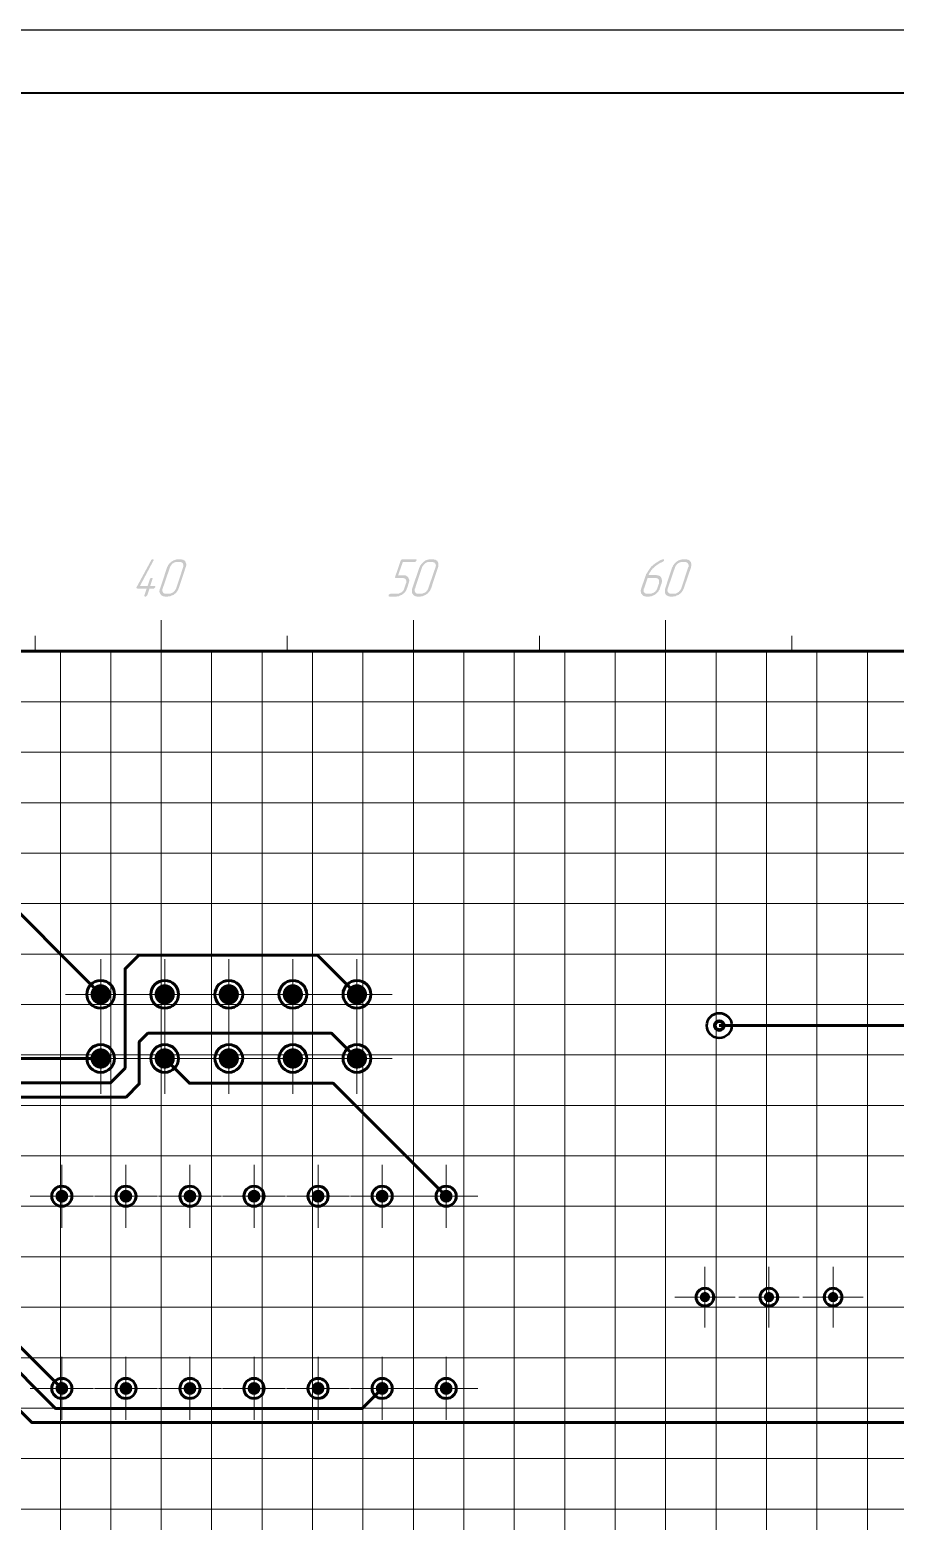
# Model space of a CAD drawing. Extents: x 346 to 4955, y 45 to 639.
# Drawn here: x 1688 to 1756.4, y 521 to 638.8 of the extents above; entities that cross this region are included whole.
import ezdxf

# ---------------------------------------------------------------- set-up
doc = ezdxf.new("R2010")
doc.units = 0
doc.header["$MEASUREMENT"] = 0
for name, color, linetype in [('KONTUR', 7, 'CONTINUOUS'), ('PDF _Геометрия', 7, 'CONTINUOUS'), ('PDF _Сплошная заливка', 7, 'CONTINUOUS')]:
    doc.layers.add(name, color=color, linetype=linetype)
doc.layers.add('Основная', color=7, linetype='CONTINUOUS', lineweight=40)

msp = doc.modelspace()

# ---------------------------------------------------------------- hatches: boundary and pattern name
at = {"layer": 'PDF _Сплошная заливка', "transparency": 33554559}
for points in [[(1697.781, 596.964), (1697.781, 596.939), (1697.806, 596.939), (1697.806, 596.913), (1697.806, 596.863), (1697.781, 596.863), (1697.781, 596.863), (1696.718, 594.863), (1697.325, 594.863), (1697.502, 595.394), (1697.502, 595.394), (1697.502, 595.42), (1697.528, 595.445), (1697.528, 595.445), (1697.553, 595.47), (1697.578, 595.496), (1697.603, 595.496), (1697.654, 595.496), (1697.654, 595.496), (1697.679, 595.496), (1697.705, 595.496), (1697.705, 595.47), (1697.73, 595.47), (1697.73, 595.445), (1697.705, 595.394), (1697.528, 594.863), (1697.856, 594.863), (1697.907, 594.863), (1697.907, 594.837), (1697.932, 594.837), (1697.932, 594.812), (1697.932, 594.761), (1697.932, 594.761), (1697.907, 594.761), (1697.882, 594.711), (1697.882, 594.711), (1697.856, 594.685), (1697.806, 594.66), (1697.781, 594.66), (1697.477, 594.66), (1697.3, 594.129), (1697.3, 594.129), (1697.274, 594.129), (1697.274, 594.103), (1697.249, 594.078), (1697.249, 594.078), (1697.224, 594.053), (1697.173, 594.027), (1697.148, 594.027), (1697.123, 594.027), (1697.097, 594.053), (1697.072, 594.053), (1697.072, 594.078), (1697.072, 594.103), (1697.072, 594.129), (1697.249, 594.66), (1696.515, 594.66), (1696.465, 594.685), (1696.465, 594.685), (1696.439, 594.711), (1696.439, 594.736), (1696.439, 594.761), (1696.465, 594.761), (1696.465, 594.787), (1697.603, 596.888), (1697.603, 596.888), (1697.603, 596.913), (1697.629, 596.939), (1697.679, 596.964), (1697.705, 596.964), (1697.73, 596.964), (1697.73, 596.964)], [(1718.558, 596.964), (1718.558, 596.939), (1718.584, 596.939), (1718.584, 596.913), (1718.558, 596.863), (1718.558, 596.863), (1718.558, 596.863), (1718.533, 596.812), (1718.508, 596.812), (1718.482, 596.787), (1718.457, 596.761), (1718.432, 596.761), (1717.495, 596.761), (1717.116, 595.698), (1717.571, 595.698), (1717.597, 595.698), (1717.622, 595.698), (1717.698, 595.698), (1717.748, 595.673), (1717.824, 595.622), (1717.875, 595.597), (1717.926, 595.521), (1717.926, 595.521), (1717.951, 595.496), (1717.951, 595.47), (1717.976, 595.394), (1718.002, 595.344), (1718.002, 595.268), (1717.976, 595.166), (1717.976, 595.141), (1717.951, 595.091), (1717.824, 594.66), (1717.824, 594.66), (1717.824, 594.66), (1717.799, 594.635), (1717.799, 594.61), (1717.774, 594.559), (1717.748, 594.508), (1717.698, 594.432), (1717.647, 594.356), (1717.571, 594.28), (1717.47, 594.23), (1717.47, 594.23), (1717.47, 594.204), (1717.445, 594.204), (1717.445, 594.179), (1717.394, 594.154), (1717.318, 594.129), (1717.242, 594.103), (1717.166, 594.053), (1717.065, 594.053), (1716.964, 594.027), (1716.432, 594.027), (1716.407, 594.053), (1716.382, 594.053), (1716.382, 594.078), (1716.382, 594.103), (1716.382, 594.129), (1716.382, 594.154), (1716.382, 594.154), (1716.382, 594.179), (1716.407, 594.204), (1716.432, 594.204), (1716.458, 594.23), (1716.483, 594.23), (1716.534, 594.255), (1717.09, 594.255), (1717.116, 594.255), (1717.166, 594.255), (1717.217, 594.28), (1717.268, 594.306), (1717.318, 594.331), (1717.394, 594.356), (1717.394, 594.382), (1717.419, 594.382), (1717.445, 594.407), (1717.47, 594.458), (1717.521, 594.508), (1717.546, 594.534), (1717.597, 594.61), (1717.597, 594.66), (1717.748, 595.091), (1717.748, 595.091), (1717.774, 595.116), (1717.774, 595.141), (1717.774, 595.192), (1717.774, 595.217), (1717.774, 595.268), (1717.748, 595.318), (1717.723, 595.369), (1717.723, 595.394), (1717.723, 595.394), (1717.698, 595.42), (1717.673, 595.445), (1717.622, 595.47), (1717.597, 595.47), (1717.546, 595.496), (1717.47, 595.496), (1716.939, 595.496), (1716.888, 595.521), (1716.888, 595.521), (1716.863, 595.546), (1716.863, 595.572), (1716.888, 595.597), (1717.318, 596.863), (1717.318, 596.888), (1717.318, 596.888), (1717.344, 596.913), (1717.369, 596.939), (1717.394, 596.964), (1717.419, 596.964), (1717.445, 596.964), (1718.508, 596.964)], [(1693.618, 562.592), (1693.618, 563.396), (1693.41, 563.369), (1693.216, 563.288), (1693.049, 563.16), (1692.921, 562.994), (1692.841, 562.8), (1692.814, 562.592)], [(1693.618, 562.592), (1694.422, 562.592), (1694.394, 562.8), (1694.314, 562.994), (1694.186, 563.16), (1694.02, 563.288), (1693.826, 563.369), (1693.618, 563.396)], [(1698.68, 562.592), (1698.68, 563.396), (1698.471, 563.369), (1698.277, 563.288), (1698.111, 563.16), (1697.983, 562.994), (1697.903, 562.8), (1697.875, 562.592)], [(1698.68, 562.592), (1699.483, 562.592), (1699.456, 562.8), (1699.376, 562.994), (1699.248, 563.16), (1699.081, 563.288), (1698.888, 563.369), (1698.68, 563.396)], [(1703.741, 562.592), (1703.741, 563.396), (1703.533, 563.369), (1703.339, 563.288), (1703.172, 563.16), (1703.045, 562.994), (1702.964, 562.8), (1702.937, 562.592)], [(1703.741, 562.592), (1704.545, 562.592), (1704.517, 562.8), (1704.437, 562.994), (1704.31, 563.16), (1704.143, 563.288), (1703.949, 563.369), (1703.741, 563.396)], [(1708.803, 562.592), (1708.803, 563.396), (1708.594, 563.369), (1708.401, 563.288), (1708.234, 563.16), (1708.106, 562.994), (1708.026, 562.8), (1707.999, 562.592)], [(1708.803, 562.592), (1709.606, 562.592), (1709.579, 562.8), (1709.499, 562.994), (1709.371, 563.16), (1709.205, 563.288), (1709.011, 563.369), (1708.803, 563.396)], [(1713.864, 562.592), (1713.864, 563.396), (1713.656, 563.369), (1713.462, 563.288), (1713.296, 563.16), (1713.168, 562.994), (1713.087, 562.8), (1713.06, 562.592)], [(1713.864, 562.592), (1714.668, 562.592), (1714.641, 562.8), (1714.56, 562.994), (1714.433, 563.16), (1714.266, 563.288), (1714.072, 563.369), (1713.864, 563.396)], [(1693.618, 557.529), (1693.618, 558.333), (1693.41, 558.305), (1693.216, 558.225), (1693.049, 558.097), (1692.921, 557.931), (1692.841, 557.737), (1692.814, 557.529)], [(1693.618, 557.529), (1694.422, 557.529), (1694.394, 557.737), (1694.314, 557.931), (1694.186, 558.097), (1694.02, 558.225), (1693.826, 558.305), (1693.618, 558.333)], [(1698.68, 557.529), (1698.68, 558.333), (1698.471, 558.305), (1698.277, 558.225), (1698.111, 558.097), (1697.983, 557.931), (1697.903, 557.737), (1697.875, 557.529)], [(1698.68, 557.529), (1699.483, 557.529), (1699.456, 557.737), (1699.376, 557.931), (1699.248, 558.097), (1699.081, 558.225), (1698.888, 558.305), (1698.68, 558.333)], [(1703.741, 557.529), (1703.741, 558.333), (1703.533, 558.305), (1703.339, 558.225), (1703.172, 558.097), (1703.045, 557.931), (1702.964, 557.737), (1702.937, 557.529)], [(1703.741, 557.529), (1704.545, 557.529), (1704.517, 557.737), (1704.437, 557.931), (1704.31, 558.097), (1704.143, 558.225), (1703.949, 558.305), (1703.741, 558.333)], [(1708.803, 557.529), (1708.803, 558.333), (1708.594, 558.305), (1708.401, 558.225), (1708.234, 558.097), (1708.106, 557.931), (1708.026, 557.737), (1707.999, 557.529)], [(1708.803, 557.529), (1709.606, 557.529), (1709.579, 557.737), (1709.499, 557.931), (1709.371, 558.097), (1709.205, 558.225), (1709.011, 558.305), (1708.803, 558.333)], [(1713.864, 557.529), (1713.864, 558.333), (1713.656, 558.305), (1713.462, 558.225), (1713.296, 558.097), (1713.168, 557.931), (1713.087, 557.737), (1713.06, 557.529)], [(1713.864, 557.529), (1714.668, 557.529), (1714.641, 557.737), (1714.56, 557.931), (1714.433, 558.097), (1714.266, 558.225), (1714.072, 558.305), (1713.864, 558.333)], [(1690.549, 546.645), (1690.041, 546.645), (1690.08, 546.451), (1690.19, 546.286), (1690.354, 546.175), (1690.549, 546.137)], [(1690.549, 546.645), (1690.549, 546.137), (1690.743, 546.175), (1690.908, 546.286), (1691.018, 546.451), (1691.057, 546.645)], [(1695.611, 546.645), (1695.102, 546.645), (1695.141, 546.451), (1695.251, 546.286), (1695.416, 546.175), (1695.611, 546.137)], [(1695.611, 546.645), (1695.611, 546.137), (1695.805, 546.175), (1695.97, 546.286), (1696.08, 546.451), (1696.118, 546.645)], [(1700.672, 546.645), (1700.164, 546.645), (1700.203, 546.451), (1700.313, 546.286), (1700.478, 546.175), (1700.672, 546.137)], [(1700.672, 546.645), (1700.672, 546.137), (1700.867, 546.175), (1701.031, 546.286), (1701.141, 546.451), (1701.18, 546.645)], [(1705.734, 546.645), (1705.226, 546.645), (1705.264, 546.451), (1705.374, 546.286), (1705.539, 546.175), (1705.734, 546.137)], [(1705.734, 546.645), (1705.734, 546.137), (1705.928, 546.175), (1706.093, 546.286), (1706.203, 546.451), (1706.241, 546.645)], [(1710.795, 546.645), (1710.287, 546.645), (1710.326, 546.451), (1710.436, 546.286), (1710.601, 546.175), (1710.795, 546.137)], [(1710.795, 546.645), (1710.795, 546.137), (1710.99, 546.175), (1711.154, 546.286), (1711.265, 546.451), (1711.303, 546.645)], [(1715.857, 546.645), (1715.349, 546.645), (1715.387, 546.451), (1715.498, 546.286), (1715.662, 546.175), (1715.857, 546.137)], [(1715.857, 546.645), (1715.857, 546.137), (1716.051, 546.175), (1716.216, 546.286), (1716.326, 546.451), (1716.365, 546.645)], [(1720.918, 546.645), (1720.41, 546.645), (1720.449, 546.451), (1720.559, 546.286), (1720.724, 546.175), (1720.918, 546.137)], [(1720.918, 546.645), (1720.918, 546.137), (1721.113, 546.175), (1721.278, 546.286), (1721.388, 546.451), (1721.426, 546.645)], [(1741.364, 538.672), (1740.958, 538.672), (1740.989, 538.516), (1741.077, 538.384), (1741.209, 538.296), (1741.364, 538.265)], [(1746.425, 538.672), (1746.019, 538.672), (1746.05, 538.516), (1746.138, 538.384), (1746.27, 538.296), (1746.425, 538.265)], [(1751.487, 538.672), (1751.081, 538.672), (1751.112, 538.516), (1751.2, 538.384), (1751.332, 538.296), (1751.487, 538.265)], [(1690.549, 531.456), (1690.041, 531.456), (1690.08, 531.261), (1690.19, 531.096), (1690.354, 530.986), (1690.549, 530.948)], [(1690.549, 531.456), (1690.549, 530.948), (1690.743, 530.986), (1690.908, 531.096), (1691.018, 531.261), (1691.057, 531.456)], [(1695.611, 531.456), (1695.102, 531.456), (1695.141, 531.261), (1695.251, 531.096), (1695.416, 530.986), (1695.611, 530.948)], [(1695.611, 531.456), (1695.611, 530.948), (1695.805, 530.986), (1695.97, 531.096), (1696.08, 531.261), (1696.118, 531.456)], [(1700.672, 531.456), (1700.164, 531.456), (1700.203, 531.261), (1700.313, 531.096), (1700.478, 530.986), (1700.672, 530.948)], [(1700.672, 531.456), (1700.672, 530.948), (1700.867, 530.986), (1701.031, 531.096), (1701.141, 531.261), (1701.18, 531.456)], [(1705.734, 531.456), (1705.226, 531.456), (1705.264, 531.261), (1705.374, 531.096), (1705.539, 530.986), (1705.734, 530.948)], [(1705.734, 531.456), (1705.734, 530.948), (1705.928, 530.986), (1706.093, 531.096), (1706.203, 531.261), (1706.241, 531.456)], [(1710.795, 531.456), (1710.287, 531.456), (1710.326, 531.261), (1710.436, 531.096), (1710.601, 530.986), (1710.795, 530.948)], [(1710.795, 531.456), (1710.795, 530.948), (1710.99, 530.986), (1711.154, 531.096), (1711.265, 531.261), (1711.303, 531.456)], [(1715.857, 531.456), (1715.349, 531.456), (1715.387, 531.261), (1715.498, 531.096), (1715.662, 530.986), (1715.857, 530.948)], [(1715.857, 531.456), (1715.857, 530.948), (1716.051, 530.986), (1716.216, 531.096), (1716.326, 531.261), (1716.365, 531.456)], [(1720.918, 531.456), (1720.41, 531.456), (1720.449, 531.261), (1720.559, 531.096), (1720.724, 530.986), (1720.918, 530.948)], [(1720.918, 531.456), (1720.918, 530.948), (1721.113, 530.986), (1721.278, 531.096), (1721.388, 531.261), (1721.426, 531.456)]]:
    msp.add_hatch(color=256, dxfattribs=at).paths.add_polyline_path(points)
h = msp.add_hatch(color=256, dxfattribs=at)
h.paths.add_polyline_path([(1699.856, 596.761), (1699.628, 596.761), (1699.577, 596.761), (1699.552, 596.761), (1699.476, 596.736), (1699.426, 596.711), (1699.375, 596.685), (1699.299, 596.635), (1699.299, 596.635), (1699.274, 596.635), (1699.248, 596.584), (1699.223, 596.559), (1699.198, 596.508), (1699.147, 596.458), (1699.122, 596.407), (1699.097, 596.356), (1698.515, 594.66), (1698.515, 594.66), (1698.515, 594.635), (1698.489, 594.61), (1698.489, 594.559), (1698.489, 594.508), (1698.489, 594.458), (1698.515, 594.407), (1698.54, 594.356), (1698.54, 594.356), (1698.54, 594.356), (1698.565, 594.331), (1698.59, 594.306), (1698.641, 594.28), (1698.692, 594.255), (1698.742, 594.255), (1698.793, 594.255), (1699.021, 594.255), (1699.071, 594.255), (1699.122, 594.255), (1699.172, 594.28), (1699.223, 594.306), (1699.274, 594.331), (1699.35, 594.356), (1699.35, 594.382), (1699.375, 594.382), (1699.4, 594.407), (1699.426, 594.458), (1699.476, 594.508), (1699.502, 594.534), (1699.552, 594.61), (1699.577, 594.66), (1700.134, 596.356), (1700.134, 596.356), (1700.159, 596.382), (1700.159, 596.407), (1700.159, 596.458), (1700.159, 596.483), (1700.159, 596.534), (1700.134, 596.584), (1700.109, 596.635), (1700.109, 596.66), (1700.109, 596.66), (1700.084, 596.685), (1700.058, 596.711), (1700.008, 596.736), (1699.982, 596.736), (1699.932, 596.761)], flags=0)
h.paths.add_polyline_path([(1699.982, 596.964), (1700.008, 596.964), (1700.084, 596.939), (1700.134, 596.939), (1700.21, 596.888), (1700.261, 596.863), (1700.311, 596.787), (1700.311, 596.787), (1700.337, 596.761), (1700.337, 596.711), (1700.362, 596.66), (1700.387, 596.609), (1700.387, 596.534), (1700.362, 596.432), (1700.362, 596.407), (1700.337, 596.356), (1699.78, 594.66), (1699.78, 594.66), (1699.78, 594.66), (1699.755, 594.635), (1699.755, 594.61), (1699.729, 594.559), (1699.704, 594.508), (1699.653, 594.432), (1699.603, 594.356), (1699.527, 594.28), (1699.451, 594.23), (1699.426, 594.23), (1699.426, 594.204), (1699.426, 594.204), (1699.4, 594.179), (1699.35, 594.154), (1699.274, 594.129), (1699.198, 594.103), (1699.122, 594.053), (1699.021, 594.053), (1698.919, 594.027), (1698.717, 594.027), (1698.692, 594.027), (1698.641, 594.053), (1698.565, 594.053), (1698.515, 594.078), (1698.464, 594.103), (1698.388, 594.154), (1698.337, 594.23), (1698.337, 594.23), (1698.312, 594.255), (1698.312, 594.28), (1698.287, 594.331), (1698.261, 594.407), (1698.261, 594.483), (1698.287, 594.559), (1698.287, 594.61), (1698.312, 594.66), (1698.869, 596.356), (1698.869, 596.356), (1698.869, 596.356), (1698.894, 596.382), (1698.894, 596.382), (1698.919, 596.432), (1698.945, 596.508), (1698.995, 596.559), (1699.046, 596.635), (1699.122, 596.711), (1699.223, 596.787), (1699.223, 596.787), (1699.223, 596.787), (1699.223, 596.812), (1699.248, 596.812), (1699.299, 596.837), (1699.375, 596.888), (1699.451, 596.913), (1699.527, 596.939), (1699.628, 596.964), (1699.729, 596.964), (1699.957, 596.964)], flags=0)
h = msp.add_hatch(color=256, dxfattribs=at)
h.paths.add_polyline_path([(1719.798, 596.761), (1719.545, 596.761), (1719.52, 596.761), (1719.469, 596.761), (1719.419, 596.736), (1719.368, 596.711), (1719.292, 596.685), (1719.242, 596.635), (1719.242, 596.635), (1719.216, 596.635), (1719.191, 596.584), (1719.166, 596.559), (1719.115, 596.508), (1719.09, 596.458), (1719.039, 596.407), (1719.014, 596.356), (1718.457, 594.66), (1718.457, 594.66), (1718.432, 594.635), (1718.432, 594.61), (1718.432, 594.559), (1718.432, 594.508), (1718.432, 594.458), (1718.457, 594.407), (1718.482, 594.356), (1718.482, 594.356), (1718.482, 594.356), (1718.508, 594.331), (1718.533, 594.306), (1718.558, 594.28), (1718.609, 594.255), (1718.66, 594.255), (1718.735, 594.255), (1718.963, 594.255), (1719.014, 594.255), (1719.039, 594.255), (1719.09, 594.28), (1719.14, 594.306), (1719.216, 594.331), (1719.267, 594.356), (1719.292, 594.382), (1719.292, 594.382), (1719.317, 594.407), (1719.368, 594.458), (1719.393, 594.508), (1719.444, 594.534), (1719.469, 594.61), (1719.495, 594.66), (1720.077, 596.356), (1720.077, 596.356), (1720.077, 596.382), (1720.077, 596.407), (1720.102, 596.458), (1720.102, 596.483), (1720.077, 596.534), (1720.077, 596.584), (1720.051, 596.635), (1720.051, 596.66), (1720.026, 596.66), (1720.001, 596.685), (1720.001, 596.711), (1719.95, 596.736), (1719.9, 596.736), (1719.849, 596.761)], flags=0)
h.paths.add_polyline_path([(1719.9, 596.964), (1719.95, 596.964), (1720.001, 596.939), (1720.077, 596.939), (1720.127, 596.888), (1720.203, 596.863), (1720.254, 596.787), (1720.254, 596.787), (1720.254, 596.761), (1720.279, 596.711), (1720.304, 596.66), (1720.304, 596.609), (1720.304, 596.534), (1720.304, 596.432), (1720.304, 596.407), (1720.279, 596.356), (1719.722, 594.66), (1719.722, 594.66), (1719.697, 594.66), (1719.697, 594.635), (1719.697, 594.61), (1719.672, 594.559), (1719.647, 594.508), (1719.596, 594.432), (1719.52, 594.356), (1719.469, 594.28), (1719.368, 594.23), (1719.368, 594.23), (1719.368, 594.204), (1719.343, 594.204), (1719.317, 594.179), (1719.267, 594.154), (1719.216, 594.129), (1719.14, 594.103), (1719.039, 594.053), (1718.963, 594.053), (1718.862, 594.027), (1718.634, 594.027), (1718.609, 594.027), (1718.558, 594.053), (1718.508, 594.053), (1718.457, 594.078), (1718.381, 594.103), (1718.331, 594.154), (1718.28, 594.23), (1718.28, 594.23), (1718.255, 594.255), (1718.229, 594.28), (1718.229, 594.331), (1718.204, 594.407), (1718.204, 594.483), (1718.204, 594.559), (1718.229, 594.61), (1718.229, 594.66), (1718.811, 596.356), (1718.811, 596.356), (1718.811, 596.356), (1718.811, 596.382), (1718.837, 596.382), (1718.837, 596.432), (1718.887, 596.508), (1718.938, 596.559), (1718.989, 596.635), (1719.064, 596.711), (1719.14, 596.787), (1719.14, 596.787), (1719.166, 596.787), (1719.166, 596.812), (1719.191, 596.812), (1719.242, 596.837), (1719.292, 596.888), (1719.368, 596.913), (1719.469, 596.939), (1719.545, 596.964), (1719.647, 596.964)], flags=0)
h = msp.add_hatch(color=256, dxfattribs=at)
h.paths.add_polyline_path([(1737.463, 595.496), (1736.831, 595.496), (1736.552, 594.66), (1736.552, 594.66), (1736.527, 594.635), (1736.527, 594.61), (1736.527, 594.559), (1736.527, 594.508), (1736.527, 594.458), (1736.527, 594.407), (1736.552, 594.356), (1736.578, 594.356), (1736.578, 594.356), (1736.603, 594.331), (1736.628, 594.306), (1736.653, 594.28), (1736.704, 594.255), (1736.755, 594.255), (1736.831, 594.255), (1737.058, 594.255), (1737.084, 594.255), (1737.134, 594.255), (1737.185, 594.28), (1737.235, 594.306), (1737.311, 594.331), (1737.362, 594.356), (1737.362, 594.382), (1737.387, 594.382), (1737.413, 594.407), (1737.463, 594.458), (1737.489, 594.508), (1737.539, 594.534), (1737.565, 594.61), (1737.59, 594.66), (1737.742, 595.091), (1737.742, 595.091), (1737.742, 595.116), (1737.742, 595.141), (1737.742, 595.192), (1737.742, 595.217), (1737.742, 595.268), (1737.742, 595.318), (1737.716, 595.369), (1737.691, 595.394), (1737.691, 595.394), (1737.666, 595.42), (1737.64, 595.445), (1737.615, 595.47), (1737.565, 595.47), (1737.514, 595.496)], flags=0)
h.paths.add_polyline_path([(1738.096, 596.964), (1738.121, 596.964), (1738.121, 596.939), (1738.121, 596.939), (1738.121, 596.913), (1738.121, 596.863), (1738.121, 596.863), (1738.121, 596.837), (1738.071, 596.812), (1738.045, 596.787), (1738.02, 596.761), (1738.02, 596.761), (1737.995, 596.761), (1737.995, 596.761), (1737.969, 596.736), (1737.944, 596.736), (1737.893, 596.711), (1737.868, 596.711), (1737.868, 596.711), (1737.843, 596.685), (1737.843, 596.685), (1737.818, 596.685), (1737.767, 596.66), (1737.742, 596.635), (1737.666, 596.584), (1737.59, 596.534), (1737.489, 596.458), (1737.387, 596.382), (1737.286, 596.28), (1737.286, 596.28), (1737.286, 596.28), (1737.261, 596.255), (1737.235, 596.255), (1737.21, 596.204), (1737.134, 596.128), (1737.084, 596.027), (1737.008, 595.951), (1736.957, 595.825), (1736.906, 595.723), (1737.539, 595.723), (1737.565, 595.698), (1737.615, 595.698), (1737.666, 595.698), (1737.742, 595.673), (1737.792, 595.647), (1737.868, 595.597), (1737.893, 595.521), (1737.919, 595.521), (1737.919, 595.496), (1737.944, 595.47), (1737.944, 595.394), (1737.969, 595.344), (1737.969, 595.268), (1737.969, 595.166), (1737.944, 595.141), (1737.944, 595.091), (1737.792, 594.66), (1737.792, 594.66), (1737.792, 594.66), (1737.792, 594.635), (1737.792, 594.61), (1737.767, 594.559), (1737.716, 594.508), (1737.691, 594.432), (1737.615, 594.356), (1737.539, 594.28), (1737.463, 594.23), (1737.463, 594.23), (1737.463, 594.204), (1737.438, 594.204), (1737.413, 594.179), (1737.362, 594.154), (1737.311, 594.129), (1737.235, 594.103), (1737.134, 594.053), (1737.058, 594.053), (1736.957, 594.027), (1736.729, 594.027), (1736.704, 594.027), (1736.653, 594.053), (1736.603, 594.053), (1736.527, 594.078), (1736.476, 594.103), (1736.426, 594.154), (1736.375, 594.23), (1736.35, 594.23), (1736.35, 594.255), (1736.324, 594.28), (1736.324, 594.331), (1736.299, 594.407), (1736.299, 594.483), (1736.299, 594.559), (1736.324, 594.61), (1736.324, 594.66), (1736.653, 595.597), (1736.653, 595.597), (1736.653, 595.622), (1736.653, 595.647), (1736.679, 595.673), (1736.704, 595.723), (1736.704, 595.749), (1736.729, 595.825), (1736.78, 595.875), (1736.856, 596.002), (1736.932, 596.128), (1737.033, 596.28), (1737.16, 596.432), (1737.185, 596.432), (1737.185, 596.432), (1737.21, 596.458), (1737.235, 596.483), (1737.261, 596.508), (1737.311, 596.559), (1737.362, 596.584), (1737.413, 596.635), (1737.489, 596.685), (1737.539, 596.711), (1737.691, 596.812), (1737.843, 596.913), (1738.02, 596.964), (1738.02, 596.964), (1738.045, 596.964), (1738.071, 596.964)], flags=0)
h = msp.add_hatch(color=256, dxfattribs=at)
h.paths.add_polyline_path([(1739.766, 596.761), (1739.539, 596.761), (1739.513, 596.761), (1739.463, 596.761), (1739.412, 596.736), (1739.336, 596.711), (1739.285, 596.685), (1739.235, 596.635), (1739.209, 596.635), (1739.209, 596.635), (1739.159, 596.584), (1739.134, 596.559), (1739.108, 596.508), (1739.058, 596.458), (1739.032, 596.407), (1739.007, 596.356), (1738.425, 594.66), (1738.425, 594.66), (1738.425, 594.635), (1738.425, 594.61), (1738.4, 594.559), (1738.4, 594.508), (1738.425, 594.458), (1738.425, 594.407), (1738.45, 594.356), (1738.45, 594.356), (1738.476, 594.356), (1738.476, 594.331), (1738.526, 594.306), (1738.552, 594.28), (1738.602, 594.255), (1738.653, 594.255), (1738.703, 594.255), (1738.956, 594.255), (1738.982, 594.255), (1739.032, 594.255), (1739.083, 594.28), (1739.134, 594.306), (1739.184, 594.331), (1739.26, 594.356), (1739.26, 594.382), (1739.285, 594.382), (1739.311, 594.407), (1739.336, 594.458), (1739.387, 594.508), (1739.412, 594.534), (1739.463, 594.61), (1739.488, 594.66), (1740.045, 596.356), (1740.045, 596.356), (1740.07, 596.382), (1740.07, 596.407), (1740.07, 596.458), (1740.07, 596.483), (1740.07, 596.534), (1740.045, 596.584), (1740.019, 596.635), (1740.019, 596.66), (1740.019, 596.66), (1739.994, 596.685), (1739.969, 596.711), (1739.943, 596.736), (1739.893, 596.736), (1739.842, 596.761)], flags=0)
h.paths.add_polyline_path([(1739.893, 596.964), (1739.943, 596.964), (1739.994, 596.939), (1740.045, 596.939), (1740.121, 596.888), (1740.171, 596.863), (1740.222, 596.787), (1740.222, 596.787), (1740.247, 596.761), (1740.272, 596.711), (1740.272, 596.66), (1740.298, 596.609), (1740.298, 596.534), (1740.298, 596.432), (1740.272, 596.407), (1740.272, 596.356), (1739.69, 594.66), (1739.69, 594.66), (1739.69, 594.66), (1739.69, 594.635), (1739.665, 594.61), (1739.64, 594.559), (1739.614, 594.508), (1739.564, 594.432), (1739.513, 594.356), (1739.437, 594.28), (1739.361, 594.23), (1739.336, 594.23), (1739.336, 594.204), (1739.336, 594.204), (1739.311, 594.179), (1739.26, 594.154), (1739.184, 594.129), (1739.108, 594.103), (1739.032, 594.053), (1738.931, 594.053), (1738.855, 594.027), (1738.627, 594.027), (1738.602, 594.027), (1738.552, 594.053), (1738.501, 594.053), (1738.425, 594.078), (1738.374, 594.103), (1738.298, 594.154), (1738.248, 594.23), (1738.248, 594.23), (1738.222, 594.255), (1738.222, 594.28), (1738.197, 594.331), (1738.197, 594.407), (1738.197, 594.483), (1738.197, 594.559), (1738.197, 594.61), (1738.222, 594.66), (1738.779, 596.356), (1738.779, 596.356), (1738.805, 596.356), (1738.805, 596.382), (1738.805, 596.382), (1738.83, 596.432), (1738.855, 596.508), (1738.906, 596.559), (1738.956, 596.635), (1739.032, 596.711), (1739.134, 596.787), (1739.134, 596.787), (1739.134, 596.787), (1739.159, 596.812), (1739.159, 596.812), (1739.209, 596.837), (1739.285, 596.888), (1739.361, 596.913), (1739.437, 596.939), (1739.539, 596.964), (1739.64, 596.964), (1739.868, 596.964)], flags=0)
at = {"layer": 'PDF _Сплошная заливка', "true_color": 0xffffff, "transparency": 33554559}
for points in [[(1692.814, 562.592), (1692.841, 562.384), (1692.921, 562.19), (1693.049, 562.023), (1693.216, 561.895), (1693.41, 561.815), (1693.618, 561.788), (1693.618, 562.592)], [(1693.618, 561.788), (1693.826, 561.815), (1694.02, 561.895), (1694.186, 562.023), (1694.314, 562.19), (1694.394, 562.384), (1694.422, 562.592), (1693.618, 562.592)], [(1697.875, 562.592), (1697.903, 562.384), (1697.983, 562.19), (1698.111, 562.023), (1698.277, 561.895), (1698.471, 561.815), (1698.68, 561.788), (1698.68, 562.592)], [(1698.68, 561.788), (1698.888, 561.815), (1699.081, 561.895), (1699.248, 562.023), (1699.376, 562.19), (1699.456, 562.384), (1699.483, 562.592), (1698.68, 562.592)], [(1702.937, 562.592), (1702.964, 562.384), (1703.045, 562.19), (1703.172, 562.023), (1703.339, 561.895), (1703.533, 561.815), (1703.741, 561.788), (1703.741, 562.592)], [(1703.741, 561.788), (1703.949, 561.815), (1704.143, 561.895), (1704.31, 562.023), (1704.437, 562.19), (1704.517, 562.384), (1704.545, 562.592), (1703.741, 562.592)], [(1707.999, 562.592), (1708.026, 562.384), (1708.106, 562.19), (1708.234, 562.023), (1708.401, 561.895), (1708.594, 561.815), (1708.803, 561.788), (1708.803, 562.592)], [(1708.803, 561.788), (1709.011, 561.815), (1709.205, 561.895), (1709.371, 562.023), (1709.499, 562.19), (1709.579, 562.384), (1709.606, 562.592), (1708.803, 562.592)], [(1713.06, 562.592), (1713.087, 562.384), (1713.168, 562.19), (1713.296, 562.023), (1713.462, 561.895), (1713.656, 561.815), (1713.864, 561.788), (1713.864, 562.592)], [(1713.864, 561.788), (1714.072, 561.815), (1714.266, 561.895), (1714.433, 562.023), (1714.56, 562.19), (1714.641, 562.384), (1714.668, 562.592), (1713.864, 562.592)], [(1692.814, 557.529), (1692.841, 557.321), (1692.921, 557.126), (1693.049, 556.96), (1693.216, 556.832), (1693.41, 556.752), (1693.618, 556.724), (1693.618, 557.529)], [(1693.618, 556.724), (1693.826, 556.752), (1694.02, 556.832), (1694.186, 556.96), (1694.314, 557.126), (1694.394, 557.321), (1694.422, 557.529), (1693.618, 557.529)], [(1697.875, 557.529), (1697.903, 557.321), (1697.983, 557.126), (1698.111, 556.96), (1698.277, 556.832), (1698.471, 556.752), (1698.68, 556.724), (1698.68, 557.529)], [(1698.68, 556.724), (1698.888, 556.752), (1699.081, 556.832), (1699.248, 556.96), (1699.376, 557.126), (1699.456, 557.321), (1699.483, 557.529), (1698.68, 557.529)], [(1702.937, 557.529), (1702.964, 557.321), (1703.045, 557.126), (1703.172, 556.96), (1703.339, 556.832), (1703.533, 556.752), (1703.741, 556.724), (1703.741, 557.529)], [(1703.741, 556.724), (1703.949, 556.752), (1704.143, 556.832), (1704.31, 556.96), (1704.437, 557.126), (1704.517, 557.321), (1704.545, 557.529), (1703.741, 557.529)], [(1707.999, 557.529), (1708.026, 557.321), (1708.106, 557.126), (1708.234, 556.96), (1708.401, 556.832), (1708.594, 556.752), (1708.803, 556.724), (1708.803, 557.529)], [(1708.803, 556.724), (1709.011, 556.752), (1709.205, 556.832), (1709.371, 556.96), (1709.499, 557.126), (1709.579, 557.321), (1709.606, 557.529), (1708.803, 557.529)], [(1713.06, 557.529), (1713.087, 557.321), (1713.168, 557.126), (1713.296, 556.96), (1713.462, 556.832), (1713.656, 556.752), (1713.864, 556.724), (1713.864, 557.529)], [(1713.864, 556.724), (1714.072, 556.752), (1714.266, 556.832), (1714.433, 556.96), (1714.56, 557.126), (1714.641, 557.321), (1714.668, 557.529), (1713.864, 557.529)], [(1690.549, 547.153), (1690.354, 547.114), (1690.19, 547.004), (1690.08, 546.839), (1690.041, 546.645), (1690.549, 546.645)], [(1691.057, 546.645), (1691.018, 546.839), (1690.908, 547.004), (1690.743, 547.114), (1690.549, 547.153), (1690.549, 546.645)], [(1695.611, 547.153), (1695.416, 547.114), (1695.251, 547.004), (1695.141, 546.839), (1695.102, 546.645), (1695.611, 546.645)], [(1696.118, 546.645), (1696.08, 546.839), (1695.97, 547.004), (1695.805, 547.114), (1695.611, 547.153), (1695.611, 546.645)], [(1700.672, 547.153), (1700.478, 547.114), (1700.313, 547.004), (1700.203, 546.839), (1700.164, 546.645), (1700.672, 546.645)], [(1701.18, 546.645), (1701.141, 546.839), (1701.031, 547.004), (1700.867, 547.114), (1700.672, 547.153), (1700.672, 546.645)], [(1705.734, 547.153), (1705.539, 547.114), (1705.374, 547.004), (1705.264, 546.839), (1705.226, 546.645), (1705.734, 546.645)], [(1706.241, 546.645), (1706.203, 546.839), (1706.093, 547.004), (1705.928, 547.114), (1705.734, 547.153), (1705.734, 546.645)], [(1710.795, 547.153), (1710.601, 547.114), (1710.436, 547.004), (1710.326, 546.839), (1710.287, 546.645), (1710.795, 546.645)], [(1711.303, 546.645), (1711.265, 546.839), (1711.154, 547.004), (1710.99, 547.114), (1710.795, 547.153), (1710.795, 546.645)], [(1715.857, 547.153), (1715.662, 547.114), (1715.498, 547.004), (1715.387, 546.839), (1715.349, 546.645), (1715.857, 546.645)], [(1716.365, 546.645), (1716.326, 546.839), (1716.216, 547.004), (1716.051, 547.114), (1715.857, 547.153), (1715.857, 546.645)], [(1720.918, 547.153), (1720.724, 547.114), (1720.559, 547.004), (1720.449, 546.839), (1720.41, 546.645), (1720.918, 546.645)], [(1721.426, 546.645), (1721.388, 546.839), (1721.278, 547.004), (1721.113, 547.114), (1720.918, 547.153), (1720.918, 546.645)], [(1741.364, 539.078), (1741.209, 539.047), (1741.077, 538.959), (1740.989, 538.827), (1740.958, 538.672), (1741.364, 538.672)], [(1741.77, 538.672), (1741.739, 538.827), (1741.651, 538.959), (1741.52, 539.047), (1741.364, 539.078), (1741.364, 538.672)], [(1741.364, 538.265), (1741.52, 538.296), (1741.651, 538.384), (1741.739, 538.516), (1741.77, 538.672), (1741.364, 538.672)], [(1746.425, 539.078), (1746.27, 539.047), (1746.138, 538.959), (1746.05, 538.827), (1746.019, 538.672), (1746.425, 538.672)], [(1746.832, 538.672), (1746.801, 538.827), (1746.713, 538.959), (1746.581, 539.047), (1746.425, 539.078), (1746.425, 538.672)], [(1746.425, 538.265), (1746.581, 538.296), (1746.713, 538.384), (1746.801, 538.516), (1746.832, 538.672), (1746.425, 538.672)], [(1751.487, 539.078), (1751.332, 539.047), (1751.2, 538.959), (1751.112, 538.827), (1751.081, 538.672), (1751.487, 538.672)], [(1751.894, 538.672), (1751.862, 538.827), (1751.774, 538.959), (1751.643, 539.047), (1751.487, 539.078), (1751.487, 538.672)], [(1751.487, 538.265), (1751.643, 538.296), (1751.774, 538.384), (1751.862, 538.516), (1751.894, 538.672), (1751.487, 538.672)], [(1690.549, 531.964), (1690.354, 531.925), (1690.19, 531.815), (1690.08, 531.65), (1690.041, 531.456), (1690.549, 531.456)], [(1691.057, 531.456), (1691.018, 531.65), (1690.908, 531.815), (1690.743, 531.925), (1690.549, 531.964), (1690.549, 531.456)], [(1695.611, 531.964), (1695.416, 531.925), (1695.251, 531.815), (1695.141, 531.65), (1695.102, 531.456), (1695.611, 531.456)], [(1696.118, 531.456), (1696.08, 531.65), (1695.97, 531.815), (1695.805, 531.925), (1695.611, 531.964), (1695.611, 531.456)], [(1700.672, 531.964), (1700.478, 531.925), (1700.313, 531.815), (1700.203, 531.65), (1700.164, 531.456), (1700.672, 531.456)], [(1701.18, 531.456), (1701.141, 531.65), (1701.031, 531.815), (1700.867, 531.925), (1700.672, 531.964), (1700.672, 531.456)], [(1705.734, 531.964), (1705.539, 531.925), (1705.374, 531.815), (1705.264, 531.65), (1705.226, 531.456), (1705.734, 531.456)], [(1706.241, 531.456), (1706.203, 531.65), (1706.093, 531.815), (1705.928, 531.925), (1705.734, 531.964), (1705.734, 531.456)], [(1710.795, 531.964), (1710.601, 531.925), (1710.436, 531.815), (1710.326, 531.65), (1710.287, 531.456), (1710.795, 531.456)], [(1711.303, 531.456), (1711.265, 531.65), (1711.154, 531.815), (1710.99, 531.925), (1710.795, 531.964), (1710.795, 531.456)], [(1715.857, 531.964), (1715.662, 531.925), (1715.498, 531.815), (1715.387, 531.65), (1715.349, 531.456), (1715.857, 531.456)], [(1716.365, 531.456), (1716.326, 531.65), (1716.216, 531.815), (1716.051, 531.925), (1715.857, 531.964), (1715.857, 531.456)], [(1720.918, 531.964), (1720.724, 531.925), (1720.559, 531.815), (1720.449, 531.65), (1720.41, 531.456), (1720.918, 531.456)], [(1721.426, 531.456), (1721.388, 531.65), (1721.278, 531.815), (1721.113, 531.925), (1720.918, 531.964), (1720.918, 531.456)]]:
    msp.add_hatch(color=7, dxfattribs=at).paths.add_polyline_path(points)

# ---------------------------------------------------------------- linework, layer by layer
at = {"layer": 'KONTUR'}
msp.add_line((1093.346, 638.812), (1934.346, 638.812), dxfattribs=at)
at = {"layer": 'PDF _Геометрия', "lineweight": 18}
for points in [[(1698.4, 592.173), (1698.4, 589.702), (1698.4, 590.937)], [(1718.328, 592.173), (1718.328, 589.702), (1718.328, 590.937)], [(1738.255, 592.173), (1738.255, 589.702), (1738.255, 590.937)], [(1688.437, 589.702), (1688.437, 590.937)], [(1708.364, 589.702), (1708.364, 590.937)], [(1728.291, 589.702), (1728.291, 590.937)], [(1748.219, 589.702), (1748.219, 590.937)], [(1617.455, 589.702), (1618.691, 589.702), (1618.691, 229.702), (1860.012, 229.702), (1860.012, 589.702), (1618.691, 589.702), (1616.219, 589.702)], [(1690.429, 229.702), (1690.429, 589.702)], [(1694.415, 229.702), (1694.415, 589.702)], [(1698.4, 229.702), (1698.4, 589.702)], [(1702.386, 229.702), (1702.386, 589.702)], [(1706.371, 229.702), (1706.371, 589.702)], [(1710.357, 229.702), (1710.357, 589.702)], [(1714.342, 229.702), (1714.342, 589.702)], [(1718.328, 229.702), (1718.328, 589.702)], [(1722.313, 229.702), (1722.313, 589.702)], [(1726.299, 229.702), (1726.299, 589.702)], [(1730.284, 229.702), (1730.284, 589.702)], [(1734.27, 229.702), (1734.27, 589.702)], [(1738.255, 229.702), (1738.255, 589.702)], [(1742.241, 229.702), (1742.241, 589.702)], [(1746.226, 229.702), (1746.226, 589.702)], [(1750.212, 229.702), (1750.212, 589.702)], [(1754.197, 229.702), (1754.197, 589.702)], [(1618.691, 585.715), (1860.012, 585.715)], [(1618.691, 581.728), (1860.012, 581.728)], [(1618.691, 577.741), (1860.012, 577.741)], [(1618.691, 573.755), (1860.012, 573.755)], [(1618.691, 569.768), (1860.012, 569.768)], [(1618.691, 565.781), (1860.012, 565.781)], [(1693.618, 559.801), (1693.618, 565.382)], [(1698.68, 559.801), (1698.68, 565.382)], [(1703.741, 559.801), (1703.741, 565.382)], [(1708.803, 559.801), (1708.803, 565.382)], [(1713.864, 559.801), (1713.864, 565.382)], [(1690.828, 562.592), (1696.408, 562.592)], [(1695.89, 562.592), (1701.469, 562.592)], [(1700.951, 562.592), (1706.531, 562.592)], [(1706.013, 562.592), (1711.592, 562.592)], [(1711.074, 562.592), (1716.654, 562.592)], [(1618.691, 561.794), (1860.012, 561.794)], [(1693.618, 554.738), (1693.618, 560.319)], [(1698.68, 554.738), (1698.68, 560.319)], [(1703.741, 554.738), (1703.741, 560.319)], [(1708.803, 554.738), (1708.803, 560.319)], [(1713.864, 554.738), (1713.864, 560.319)], [(1618.691, 557.808), (1860.012, 557.808)], [(1690.828, 557.529), (1696.408, 557.529)], [(1695.89, 557.529), (1701.469, 557.529)], [(1700.951, 557.529), (1706.531, 557.529)], [(1706.013, 557.529), (1711.592, 557.529)], [(1711.074, 557.529), (1716.654, 557.529)], [(1618.691, 553.821), (1860.012, 553.821)], [(1618.691, 549.834), (1860.012, 549.834)], [(1690.549, 544.153), (1690.549, 549.137)], [(1695.611, 544.153), (1695.611, 549.137)], [(1700.672, 544.153), (1700.672, 549.137)], [(1705.734, 544.153), (1705.734, 549.137)], [(1710.795, 544.153), (1710.795, 549.137)], [(1715.857, 544.153), (1715.857, 549.137)], [(1720.918, 544.153), (1720.918, 549.137)], [(1618.691, 545.848), (1860.012, 545.848)], [(1688.058, 546.645), (1693.04, 546.645)], [(1693.12, 546.645), (1698.101, 546.645)], [(1698.181, 546.645), (1703.163, 546.645)], [(1703.243, 546.645), (1708.225, 546.645)], [(1708.304, 546.645), (1713.286, 546.645)], [(1713.366, 546.645), (1718.348, 546.645)], [(1718.427, 546.645), (1723.409, 546.645)], [(1618.691, 541.861), (1860.012, 541.861)], [(1741.364, 536.28), (1741.364, 541.064)], [(1746.425, 536.28), (1746.425, 541.064)], [(1751.487, 536.28), (1751.487, 541.064)], [(1738.973, 538.672), (1743.755, 538.672)], [(1744.034, 538.672), (1748.817, 538.672)], [(1749.096, 538.672), (1753.878, 538.672)], [(1618.691, 537.874), (1860.012, 537.874)], [(1618.691, 533.887), (1860.012, 533.887)], [(1690.549, 528.964), (1690.549, 533.947)], [(1695.611, 528.964), (1695.611, 533.947)], [(1700.672, 528.964), (1700.672, 533.947)], [(1705.734, 528.964), (1705.734, 533.947)], [(1710.795, 528.964), (1710.795, 533.947)], [(1715.857, 528.964), (1715.857, 533.947)], [(1720.918, 528.964), (1720.918, 533.947)], [(1688.058, 531.456), (1693.04, 531.456)], [(1693.12, 531.456), (1698.101, 531.456)], [(1698.181, 531.456), (1703.163, 531.456)], [(1703.243, 531.456), (1708.225, 531.456)], [(1708.304, 531.456), (1713.286, 531.456)], [(1713.366, 531.456), (1718.348, 531.456)], [(1718.427, 531.456), (1723.409, 531.456)], [(1618.691, 529.901), (1860.012, 529.901)], [(1618.691, 525.914), (1860.012, 525.914)], [(1618.691, 521.927), (1860.012, 521.927)]]:
    msp.add_lwpolyline(points, dxfattribs=at)
at = {"layer": 'PDF _Геометрия', "lineweight": 60}
for points in [[(1860.012, 589.702), (1860.012, 229.702), (1618.691, 229.702), (1618.691, 589.702)], [(1860.012, 589.702), (1860.012, 229.702), (1618.691, 229.702), (1618.691, 589.701)]]:
    msp.add_lwpolyline(points, close=True, dxfattribs=at)
for points in [[(1693.618, 562.592), (1684.637, 571.575), (1636.305, 571.575), (1627.903, 563.171), (1627.903, 468.186), (1629.178, 466.911), (1635.828, 466.911)], [(1636.745, 568.572), (1641.806, 568.572), (1646.868, 568.572), (1651.93, 568.572), (1656.991, 568.572), (1662.053, 568.572), (1667.114, 568.572), (1672.176, 568.572), (1683.216, 557.529), (1693.618, 557.529)], [(1632.458, 560.436), (1676.089, 560.436), (1680.929, 555.595), (1694.38, 555.595), (1695.551, 556.766), (1695.551, 564.614), (1696.639, 565.702), (1710.755, 565.702), (1713.864, 562.592)], [(1742.496, 560.133), (1774.789, 560.133), (1784.288, 550.632)], [(1636.745, 558.446), (1641.806, 558.446), (1646.868, 558.446), (1651.93, 558.446), (1656.991, 558.446), (1662.053, 558.446), (1667.114, 558.446), (1672.176, 558.446), (1676.143, 554.478), (1695.626, 554.478), (1696.668, 555.519), (1696.668, 558.845), (1697.347, 559.525), (1711.868, 559.525), (1713.864, 557.529)], [(1698.68, 557.529), (1700.631, 555.576), (1711.99, 555.576), (1720.918, 546.645)], [(1665.879, 545.888), (1672.643, 539.121), (1682.886, 539.121), (1690.549, 531.456)], [(1664.852, 534.513), (1685.402, 534.513), (1690.043, 529.871), (1714.273, 529.871), (1715.857, 531.456)], [(1640.571, 530.698), (1642.223, 529.045), (1649.042, 529.045), (1650.694, 530.698), (1652.332, 532.336), (1671.634, 532.336), (1672.515, 531.456), (1685.488, 531.456), (1688.189, 528.753), (1804.264, 528.753), (1807.204, 531.695)]]:
    msp.add_lwpolyline(points, dxfattribs=at)
for centre, radius in [((1693.618, 562.592), 1.096), ((1698.679, 562.592), 1.096), ((1703.741, 562.592), 1.096), ((1708.802, 562.592), 1.096), ((1713.864, 562.592), 1.096), ((1693.618, 557.529), 1.096), ((1698.679, 557.529), 1.096), ((1703.741, 557.529), 1.096), ((1708.802, 557.529), 1.096), ((1713.864, 557.529), 1.096), ((1690.549, 546.645), 0.797), ((1695.611, 546.645), 0.797), ((1700.672, 546.645), 0.797), ((1705.734, 546.645), 0.797), ((1710.795, 546.645), 0.797), ((1715.857, 546.645), 0.797), ((1720.918, 546.645), 0.797), ((1741.364, 538.672), 0.698), ((1746.425, 538.672), 0.698), ((1751.487, 538.672), 0.698), ((1690.549, 531.456), 0.797), ((1695.611, 531.456), 0.797), ((1700.672, 531.456), 0.797), ((1705.734, 531.456), 0.797), ((1710.795, 531.456), 0.797), ((1715.857, 531.456), 0.797), ((1720.918, 531.456), 0.797)]:
    msp.add_circle(centre, radius, dxfattribs=at)
at = {"layer": 'PDF _Геометрия', "lineweight": 53}
msp.add_circle((1742.496, 560.133), 0.987, dxfattribs=at)
at = {"layer": 'PDF _Геометрия', "color": 7, "lineweight": 70, "true_color": 0xffffff}
msp.add_circle((1742.496, 560.133), 0.354, dxfattribs=at)
at = {"layer": 'Основная'}
msp.add_line((1929.346, 633.812), (1113.346, 633.812), dxfattribs=at)

doc.saveas('drawing.dxf')
